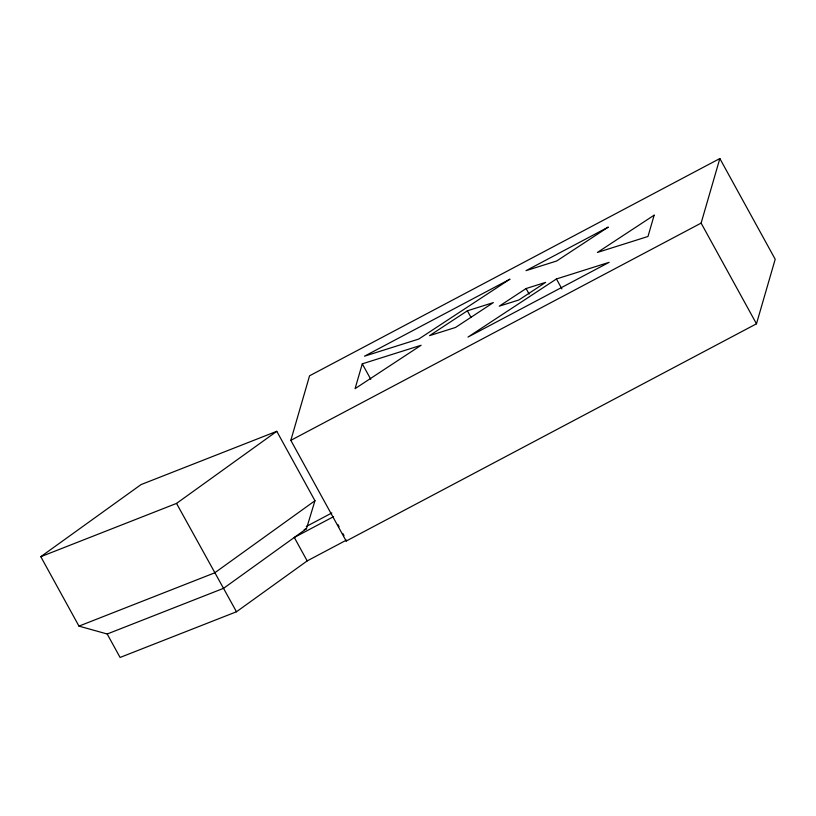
<?xml version="1.0" encoding="UTF-8"?>
<svg xmlns="http://www.w3.org/2000/svg" width="816" height="816" viewBox="0 0 816 816"><rect width="100%" height="100%" fill="white"/><g stroke="black" fill="none" stroke-linecap="round" stroke-linejoin="round"><path stroke-width="1.22" d="M290.833 440.354L309.56 375.799L719.845 158.549L775.2 259.253L756.473 323.809L346.188 541.049L290.833 440.354L701.117 223.105L719.845 158.549M362.284 363.834L355.082 388.64L421.117 345.26L362.284 363.834L370.77 379.277M346.188 541.049L346.463 540.11L307.183 560.908L236.477 611.765L120.085 657.451L107.192 634.001L78.968 626.117L40.8 556.685L141.056 484.582L276.787 431.307L314.956 500.738L306.449 528.717L223.584 588.316L107.192 634.001M40.8 556.685L176.531 503.411L276.787 431.307M314.956 500.738L214.7 572.842L78.968 626.117M467.384 310.794L429.542 335.651L455.512 327.461L493.354 302.603L467.384 310.794L471.026 317.424M526.096 288.538L499.249 306.173L518.813 300.002L545.659 282.367L526.096 288.538L529.125 294.056M556.441 278.96L468.007 337.059L609.134 262.334L556.441 278.96L561.898 288.895M306.265 526.504L331.816 512.978M333.571 516.661L294.29 537.458L307.183 560.908M304.195 529.594L306.449 528.717M701.117 223.105L756.473 323.809M337.865 524.474L339.099 526.708M342.781 533.409L344.005 535.643M236.477 611.765L176.531 503.411M654.167 215.169L647.986 236.487L597.424 252.44L654.167 215.169M509.816 279.245L418.751 339.058L364.497 356.184L509.816 279.245M608.114 227.195L556.665 260.998L526.004 270.667L608.114 227.195"/></g></svg>
